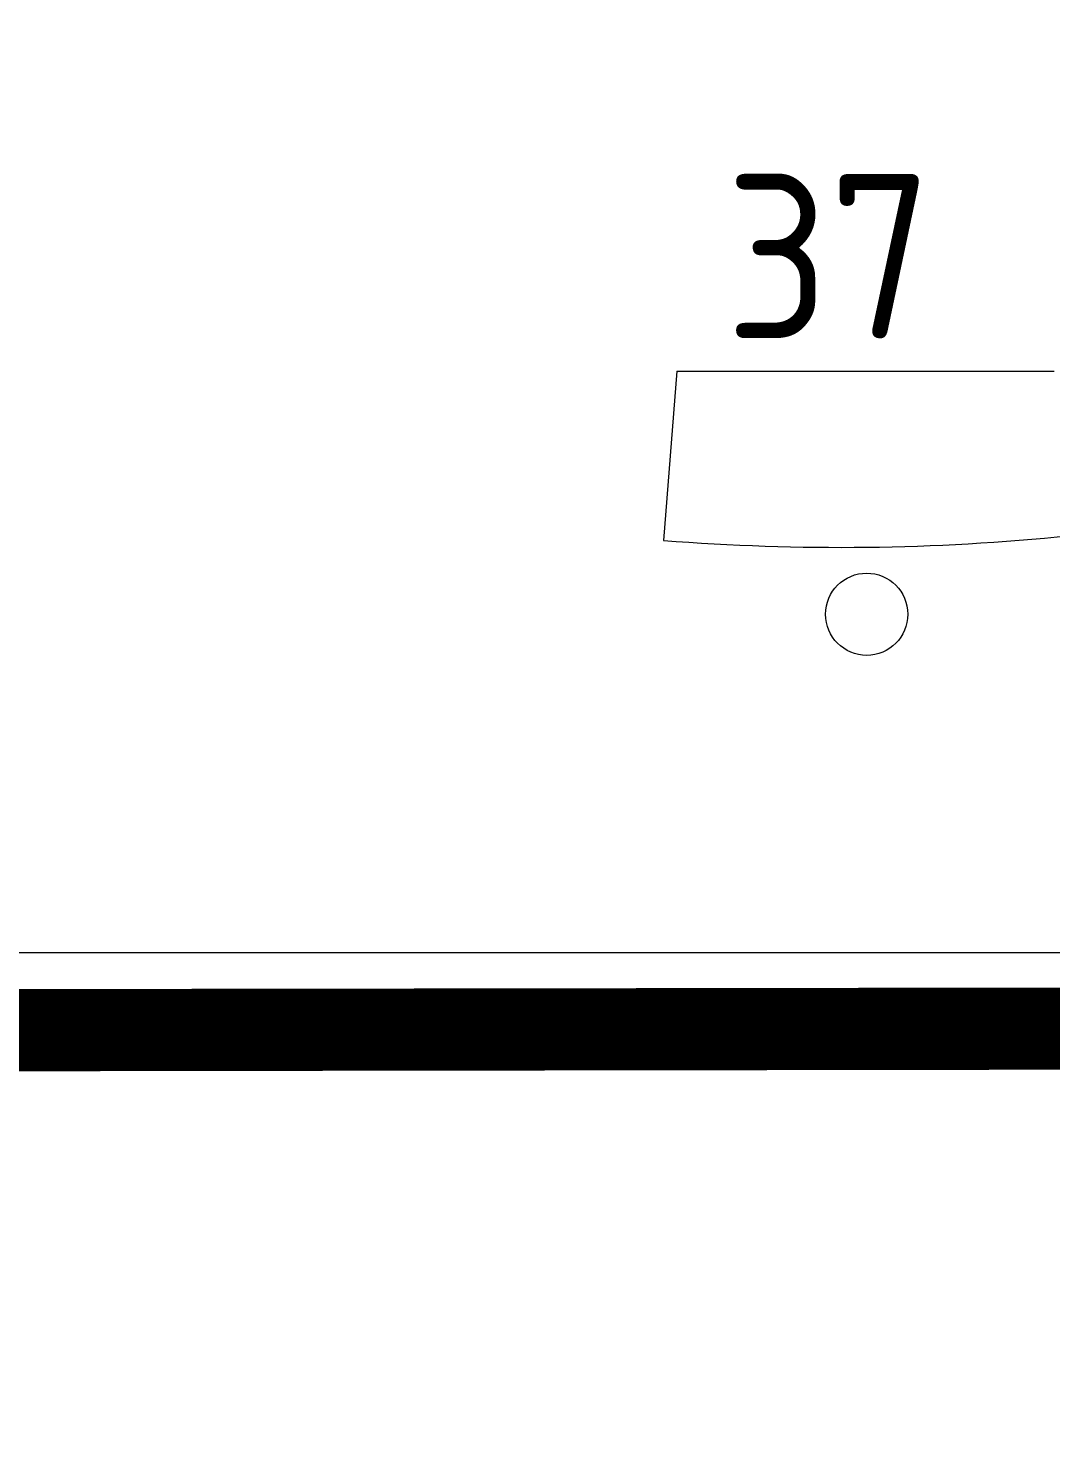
# Model space of a CAD drawing. Header units: millimetres. Extents: x 8265 to 78888, y 1905 to 34251.
# Drawn here: x 35505.2 to 35629.5, y 20045.4 to 20217.4 of the extents above; entities that cross this region are included whole.
import ezdxf

# ---------------------------------------------------------------- set-up
doc = ezdxf.new("R2010")
doc.units = ezdxf.units.MM
doc.linetypes.add('HIDDEN', pattern=[9.525, 6.35, -3.175])
doc.layers.add('468_BAR_001-AM_0', color=73, linetype='Continuous', lineweight=0)
doc.layers.add('costruzioni', color=10, linetype='Continuous', lineweight=0)
doc.styles.get("Standard").update_dxf_attribs({"font": 'isocp.shx'})

msp = doc.modelspace()

# ---------------------------------------------------------------- linework, layer by layer
at = {"layer": '468_BAR_001-AM_0'}
for p, q in [((35584.05, 20175.73), (35582.43, 20155.15)), ((35774.06, 20104.95), (35502.49, 20104.95)), ((35252.13, 20095.95), (35766.91, 20095.95)), ((35252.13, 20091.95), (35763.78, 20091.95))]:
    msp.add_line(p, q, dxfattribs=at)
msp.add_lwpolyline([(35584.05, 20175.73), (35629.95, 20175.73)], dxfattribs=at)
msp.add_circle((35607.15, 20146.16, 5.02), 5, dxfattribs=at)
msp.add_arc((35603.98, 20429.19, 5.02), 274.89, 265.5045, 275.8174, dxfattribs=at)
at = {"layer": 'costruzioni', "linetype": 'HIDDEN', "const_width": 10}
msp.add_lwpolyline([(36675.16, 20076.04), (38832.97, 20076.04), (38832.97, 19702.44), (35314.34, 19700.21), (35005.08, 20062), (34753.93, 20062), (34753.93, 20094.43), (35766.91, 20095.95, 0.3243), (36101.07, 19842.3, 0.451169), (36435.7, 20228.56), (36435.5, 20297.95), (36675.19, 20300.21)], format="xyb", close=True, dxfattribs=at)

# ---------------------------------------------------------------- texts
at = {"layer": '468_BAR_001-AM_0'}
msp.add_text('37', height=20, rotation=0.1439, dxfattribs=at).set_placement((35589.98, 20179.68, 4.05))

doc.saveas('drawing.dxf')
